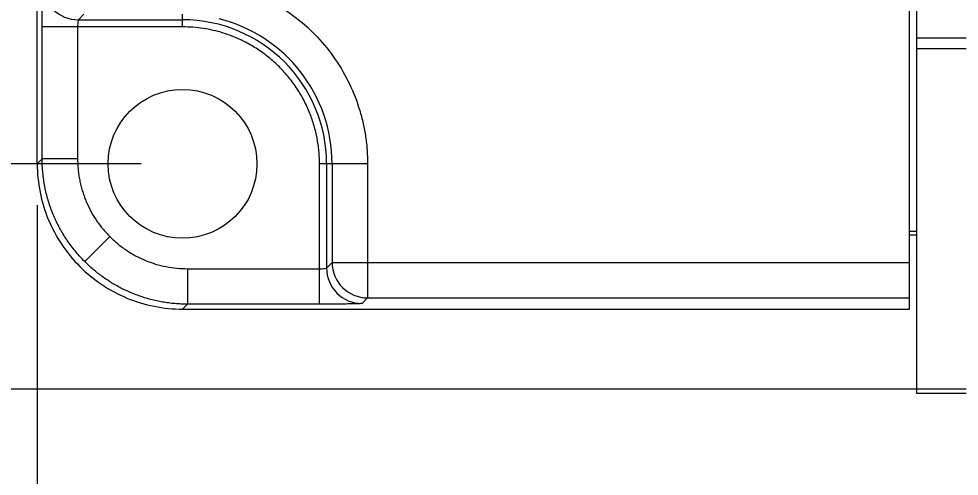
# Model space of a CAD drawing. Header units: inches. Extents: x 0.3 to 10.6, y 0.4 to 8.2.
# Drawn here: x 2.912 to 3.795, y 3.45 to 3.88 of the extents above; entities that cross this region are included whole.
import ezdxf

# ---------------------------------------------------------------- set-up
doc = ezdxf.new("R2010")
doc.units = ezdxf.units.IN
doc.header["$MEASUREMENT"] = 0
doc.layers.add('FORMAT', color=7, linetype='Continuous', lineweight=0)
doc.styles.add('SLDTEXTSTYLE0', font='TXT', dxfattribs={"width": 0.75})
doc.dimstyles.new('SLDDIMSTYLE0', dxfattribs={"dimtxt": 0.25, "dimasz": 0.236, "dimexe": 0, "dimexo": 0.0625, "dimgap": 0.0625, "dimtad": 1, "dimtoh": 1, "dimdec": 3, "dimlfac": 1.5, "dimzin": 12, "dimdsep": 46, "dimtxsty": 'SLDTEXTSTYLE0', "dimblk1": 'CLOSED', "dimblk2": 'CLOSED', "dimsah": 1, "dimcen": 0.09, "dimadec": 0, "dimazin": 0, "dimtfac": 1, "dimtofl": 0, "dimtmove": 0, "dimatfit": 3, "dimldrblk": 'CLOSED', "dimfxl": 1, "dimtolj": 1, "dimtzin": 12, "dimarcsym": 0})
doc.dimstyles.new('SLDDIMSTYLE1', dxfattribs={"dimtxt": 0.25, "dimasz": 0.236, "dimexe": 0, "dimexo": 0.0625, "dimgap": 0.0625, "dimtad": 1, "dimtoh": 1, "dimdec": 3, "dimlfac": 1.5, "dimzin": 4, "dimdsep": 46, "dimtxsty": 'SLDTEXTSTYLE0', "dimblk1": 'CLOSED', "dimblk2": 'CLOSED', "dimsah": 1, "dimcen": 0.09, "dimadec": 0, "dimazin": 0, "dimtfac": 1, "dimtofl": 0, "dimtmove": 0, "dimatfit": 3, "dimldrblk": 'CLOSED', "dimfxl": 1, "dimtolj": 1, "dimtzin": 12, "dimarcsym": 0})

# ---------------------------------------------------------------- blocks, each defined once
blk = doc.blocks.new('_Closed')
at = {"color": 0, "linetype": 'ByBlock', "lineweight": -2}
for p, q in [((-1, 0.166667), (0, 0)), ((-1, 0.166667), (-1, -0.166667)), ((0, 0), (-1, -0.166667)), ((0, 0), (-1, 0))]:
    blk.add_line(p, q, dxfattribs=at)
blk = doc.blocks.new('*D5')
at = {"layer": 'FORMAT'}
for p, q in [((3.02646, 6.48353), (2.49615, 6.48353)), ((2.53515, 6.48353), (2.53515, 3.74353)), ((3.02646, 3.74353), (2.49615, 3.74353))]:
    blk.add_line(p, q, dxfattribs=at)
for centre, start, end in [((2.33678, 5.4564), 63.43495, 116.56505), ((2.33678, 5.29373), 243.43495, 296.56505)]:
    blk.add_arc(centre, 0.44358, start, end, dxfattribs=at)
at = {"layer": 'FORMAT', "xscale": 0.236, "yscale": 0.236}
for p, rotation in [((2.53515, 6.48353, 0.03963), 90), ((2.53515, 3.74353, 0.03963), 270)]:
    blk.add_blockref('_Closed', p, dxfattribs=dict(at, rotation=rotation))
at = {"layer": 'FORMAT', "insert": (2.21582, 4.95948), "char_height": 0.25, "attachment_point": 1, "rotation": 90, "style": 'SLDTEXTSTYLE0'}
blk.add_mtext('4.110', dxfattribs=at)
blk = doc.blocks.new('*D6')
at = {"layer": 'FORMAT'}
for p, q in [((3.76306, 6.6969), (1.69962, 6.6969)), ((1.73862, 6.6969), (1.73862, 3.53162)), ((3.76306, 3.53162), (1.69962, 3.53162))]:
    blk.add_line(p, q, dxfattribs=at)
for centre, start, end in [((1.54025, 5.4564), 63.43495, 116.56505), ((1.54025, 5.29373), 243.43495, 296.56505)]:
    blk.add_arc(centre, 0.44358, start, end, dxfattribs=at)
at = {"layer": 'FORMAT', "xscale": 0.236, "yscale": 0.236}
for p, rotation in [((1.73862, 6.6969, 0.03963), 90.0000000001), ((1.73862, 3.53162, 0.03963), 270.0000000001)]:
    blk.add_blockref('_Closed', p, dxfattribs=dict(at, rotation=rotation))
at = {"layer": 'FORMAT', "insert": (1.41928, 4.95948), "char_height": 0.25, "attachment_point": 1, "rotation": 90, "style": 'SLDTEXTSTYLE0'}
blk.add_mtext('4.748', dxfattribs=at)
blk = doc.blocks.new('*D7')
at = {"layer": 'FORMAT'}
for p, q in [((2.92892, 3.70463), (2.92892, 2.85756)), ((7.98601, 3.70463), (7.98601, 2.85756)), ((7.98601, 2.89656), (2.92892, 2.89656))]:
    blk.add_line(p, q, dxfattribs=at)
for centre, start, end in [((5.46486, 3.09493), 153.43495, 206.56505), ((5.62753, 3.09493), 333.43495, 26.56505)]:
    blk.add_arc(centre, 0.44358, start, end, dxfattribs=at)
at = {"layer": 'FORMAT', "xscale": 0.236, "yscale": 0.236, "rotation": 180}
blk.add_blockref('_Closed', (2.92892, 2.89656, 0.03963), dxfattribs=at)
at = {"layer": 'FORMAT', "xscale": 0.236, "yscale": 0.236}
blk.add_blockref('_Closed', (7.98601, 2.89656, 0.03963), dxfattribs=at)
at = {"layer": 'FORMAT', "insert": (5.13061, 3.2159), "char_height": 0.25, "attachment_point": 1, "style": 'SLDTEXTSTYLE0'}
blk.add_mtext('7.586', dxfattribs=at)

msp = doc.modelspace()

# ---------------------------------------------------------------- linework, layer by layer
at = {"color": 7, "linetype": 'Continuous', "lineweight": 15}
for p, q in [((2.92892, 3.74363), (2.92892, 6.48343)), ((3.7488, 3.65081), (3.7488, 4.42794)), ((3.75539, 4.39383), (3.75539, 3.86166)), ((2.96755, 3.87895), (2.97276, 3.88416)), ((3.06546, 3.87895), (3.06546, 3.88416)), ((2.93353, 3.74824), (2.93353, 3.87229)), ((2.96686, 3.87229), (2.93353, 3.87229)), ((3.06546, 3.87229), (2.96686, 3.87229)), ((2.96686, 3.87229), (2.96686, 3.74824)), ((2.96755, 3.87895), (3.06546, 3.87895)), ((3.06546, 3.87229), (3.06546, 3.87895)), ((3.80206, 3.86166), (3.75539, 3.86166)), ((3.75539, 3.86166), (3.75539, 3.85205)), ((3.75539, 3.85205), (3.80206, 3.85205)), ((3.75539, 3.85205), (3.75539, 3.53162)), ((2.93353, 3.74824), (2.92892, 3.74363)), ((2.96686, 3.74824), (2.93353, 3.74824)), ((3.19422, 3.64493), (3.19422, 3.74353)), ((3.20088, 3.74353), (3.19422, 3.74353)), ((3.20609, 3.74353), (3.20088, 3.74353)), ((3.20088, 3.74353), (3.20088, 3.64561)), ((3.20609, 3.74353), (3.20609, 3.65081)), ((3.23941, 3.74353), (3.20609, 3.74353)), ((3.23941, 3.74353), (3.23941, 3.65081)), ((3.7488, 3.6802), (3.75539, 3.6802)), ((3.75539, 3.67992), (3.7488, 3.67992)), ((3.7488, 3.67686), (3.75539, 3.67686)), ((3.20088, 3.64561), (3.20609, 3.65081)), ((3.20609, 3.65081), (3.23941, 3.65081)), ((3.23941, 3.65081), (3.7488, 3.65081)), ((3.23941, 3.65081), (3.23941, 3.61749)), ((3.7488, 3.61749), (3.7488, 3.65081)), ((3.07018, 3.64493), (3.19422, 3.64493)), ((3.07018, 3.64493), (3.07018, 3.6116)), ((3.19422, 3.6116), (3.19422, 3.64493)), ((3.23941, 3.61749), (3.23421, 3.61228)), ((3.23941, 3.61749), (3.7488, 3.61749)), ((3.7488, 3.60698), (3.7488, 3.61749)), ((3.07018, 3.6116), (3.06556, 3.60698)), ((3.06556, 3.60698), (3.7488, 3.60698)), ((3.19422, 3.6116), (3.07018, 3.6116)), ((3.80206, 3.53162), (3.75539, 3.53162)), ((3.75539, 3.53162), (3.75539, 3.5279)), ((3.75539, 3.5279), (3.80206, 3.5279))]:
    msp.add_line(p, q, dxfattribs=at)
at = {"color": 7, "linetype": 'Continuous', "lineweight": 15, "flags": 128}
msp.add_lwpolyline([(2.99712, 3.67519), (2.99259, 3.67066), (2.98823, 3.6663), (2.98421, 3.66227), (2.98066, 3.65873), (2.97773, 3.65579), (2.97551, 3.65358), (2.97411, 3.65217), (2.97356, 3.65162)], dxfattribs=at)
at = {"color": 7, "linetype": 'Continuous', "lineweight": 15}
msp.add_circle((3.06546, 3.74353), 0.07, dxfattribs=at)
for centre, radius, start, end in [((2.96756, 3.91229), 0.03334, 180.02057, 269.9796), ((3.06546, 3.74353), 0.13542, 0, 90), ((3.06546, 3.74353), 0.14062, 0, 75.84113), ((3.23943, 3.65083), 0.03334, 180.02004, 269.97962), ((3.23422, 3.64562), 0.03334, 180.02105, 269.97929)]:
    msp.add_arc(centre, radius, start, end, dxfattribs=at)
for points, knots in [([(2.93353, 3.87229), (2.93353, 3.87329), (2.93353, 3.87528), (2.93354, 3.87825), (2.93355, 3.88117), (2.93356, 3.88405), (2.93359, 3.88847), (2.93364, 3.89419), (2.93373, 3.9005), (2.93384, 3.90571), (2.93395, 3.90903), (2.93405, 3.91097), (2.93413, 3.91202), (2.93419, 3.91219), (2.93422, 3.91228)], [0, 0, 0, 0, 0.048382, 0.096343, 0.144152, 0.192078, 0.240391, 0.370091, 0.500023, 0.62973, 0.759669, 0.839837, 0.919529, 1, 1, 1, 1]), ([(3.12853, 3.90565), (3.13051, 3.90485), (3.13447, 3.90326), (3.14027, 3.90062), (3.14597, 3.89778), (3.15155, 3.89474), (3.15701, 3.8915), (3.16236, 3.88805), (3.16759, 3.88439), (3.17809, 3.87648), (3.19287, 3.86301), (3.20959, 3.84212), (3.223, 3.81895), (3.23097, 3.79831), (3.23539, 3.78149), (3.2377, 3.76896), (3.23915, 3.75629), (3.23933, 3.74779), (3.23941, 3.74353)], [0, 0, 0, 0, 0.030698, 0.061271, 0.091759, 0.122203, 0.152646, 0.183128, 0.213689, 0.244373, 0.372162, 0.50002, 0.62781, 0.755667, 0.816878, 0.877783, 0.938714, 1, 1, 1, 1]), ([(2.96755, 3.87895), (2.96737, 3.87892), (2.96719, 3.87819), (2.96693, 3.87573), (2.96686, 3.87401), (2.96686, 3.87229)], [0, 0, 0, 0, 0.5, 0.5, 1, 1, 1, 1]), ([(3.19422, 3.74353), (3.19419, 3.74557), (3.19414, 3.74963), (3.1937, 3.7557), (3.19299, 3.76171), (3.192, 3.76767), (3.19073, 3.77357), (3.18918, 3.77942), (3.18734, 3.78522), (3.18443, 3.79309), (3.17999, 3.80286), (3.17337, 3.81418), (3.16558, 3.82486), (3.15667, 3.83473), (3.14679, 3.84365), (3.13612, 3.85143), (3.1248, 3.85805), (3.11393, 3.863), (3.10372, 3.86661), (3.09436, 3.86915), (3.08485, 3.87095), (3.07521, 3.87208), (3.06872, 3.87222), (3.06546, 3.87229)], [0, 0, 0, 0, 0.030248, 0.060292, 0.0902, 0.120037, 0.149873, 0.179773, 0.209807, 0.240039, 0.304315, 0.368659, 0.434303, 0.500017, 0.56566, 0.631374, 0.69565, 0.759994, 0.808238, 0.856085, 0.90381, 0.95169, 1, 1, 1, 1]), ([(2.97356, 3.65162), (2.97216, 3.65305), (2.96937, 3.65592), (2.9654, 3.66047), (2.96161, 3.6652), (2.958, 3.67014), (2.9546, 3.67526), (2.95141, 3.68057), (2.94845, 3.68606), (2.94573, 3.69171), (2.94325, 3.69751), (2.94103, 3.70347), (2.93907, 3.70956), (2.9374, 3.71577), (2.93601, 3.7221), (2.93491, 3.72853), (2.93412, 3.73504), (2.93363, 3.74162), (2.93356, 3.74603), (2.93353, 3.74824)], [0, 0, 0, 0, 0.055791, 0.11196, 0.168508, 0.225436, 0.282743, 0.340428, 0.398493, 0.456937, 0.51576, 0.574962, 0.634544, 0.694505, 0.754845, 0.815565, 0.876664, 0.938142, 1, 1, 1, 1]), ([(2.96686, 3.74824), (2.96688, 3.74654), (2.96693, 3.74314), (2.96731, 3.73807), (2.96793, 3.73304), (2.96879, 3.72807), (2.96989, 3.72315), (2.97125, 3.71827), (2.97285, 3.71345), (2.9753, 3.70711), (2.9789, 3.69944), (2.98412, 3.69075), (2.99013, 3.68257), (2.99478, 3.67766), (2.99712, 3.67519)], [0, 0, 0, 0, 0.063064, 0.125668, 0.187961, 0.250094, 0.312222, 0.374497, 0.437071, 0.500093, 0.625585, 0.74992, 0.874318, 1, 1, 1, 1]), ([(2.92892, 3.74363), (2.92892, 3.72574), (2.93247, 3.70786), (2.94616, 3.67481), (2.95629, 3.65965), (2.96894, 3.647)], [0, 0, 0, 0, 0.5, 0.5, 1, 1, 1, 1]), ([(2.99712, 3.67519), (2.99834, 3.674), (3.00078, 3.67163), (3.00464, 3.66831), (3.00862, 3.66519), (3.01275, 3.66229), (3.01701, 3.65959), (3.02141, 3.6571), (3.02596, 3.65482), (3.03217, 3.65207), (3.04014, 3.6492), (3.04997, 3.64674), (3.06001, 3.64521), (3.06678, 3.64502), (3.07018, 3.64493)], [0, 0, 0, 0, 0.063055, 0.125651, 0.187937, 0.250065, 0.312188, 0.374459, 0.437031, 0.500053, 0.625548, 0.74989, 0.874301, 1, 1, 1, 1]), ([(3.07018, 3.6116), (3.0682, 3.61162), (3.06425, 3.61167), (3.05835, 3.61207), (3.05251, 3.6127), (3.04673, 3.61359), (3.04102, 3.6147), (3.0354, 3.61606), (3.02988, 3.61764), (3.02445, 3.61944), (3.01914, 3.62145), (3.01394, 3.62367), (3.00887, 3.62608), (3.00393, 3.62869), (2.99913, 3.63148), (2.99448, 3.63444), (2.98997, 3.63757), (2.98562, 3.64086), (2.98143, 3.6443), (2.97739, 3.64787), (2.97483, 3.65037), (2.97356, 3.65162)], [0, 0, 0, 0, 0.055364, 0.110425, 0.165182, 0.219635, 0.273785, 0.327631, 0.381173, 0.434411, 0.487346, 0.539977, 0.592305, 0.644329, 0.696049, 0.747466, 0.79858, 0.84939, 0.899897, 0.9501, 1, 1, 1, 1]), ([(2.96894, 3.647), (2.98159, 3.63435), (2.99674, 3.62423), (3.02979, 3.61054), (3.04767, 3.60698), (3.06556, 3.60698)], [0, 0, 0, 0, 0.5, 0.5, 1, 1, 1, 1]), ([(3.19422, 3.64493), (3.19595, 3.64493), (3.19766, 3.645), (3.20012, 3.64525), (3.20085, 3.64543), (3.20088, 3.64561)], [0, 0, 0, 0, 0.5, 0.5, 1, 1, 1, 1]), ([(3.23421, 3.61228), (3.23417, 3.61227), (3.2341, 3.61223), (3.2337, 3.61218), (3.2331, 3.61213), (3.23228, 3.61208), (3.23066, 3.612), (3.22764, 3.6119), (3.22244, 3.6118), (3.21613, 3.61171), (3.20982, 3.61165), (3.2041, 3.61162), (3.1992, 3.6116), (3.19588, 3.6116), (3.19422, 3.6116)], [0, 0, 0, 0, 0.048389, 0.096357, 0.144173, 0.192106, 0.240425, 0.370136, 0.500071, 0.629775, 0.759703, 0.83986, 0.919541, 1, 1, 1, 1])]:
    msp.add_open_spline(points, degree=3, knots=knots, dxfattribs=at)

# ---------------------------------------------------------------- dimensions: what is measured, and where the dimension line sits
at = {"layer": 'FORMAT'}
for base, p1, p2, dimstyle, picture, middle in [((1.73862, 3.53162), (3.80206, 6.6969), (3.80206, 3.53162), 'SLDDIMSTYLE0', '*D6', (1.73862, 5.37506)), ((2.53515, 3.74353), (3.06546, 6.48353), (3.06546, 3.74353), 'SLDDIMSTYLE1', '*D5', (2.53515, 5.37506))]:
    dim = msp.add_linear_dim(base=base, p1=p1, p2=p2, angle=90, text='(<>)', dimstyle=dimstyle, dxfattribs=at)
    dim.commit()
    dim.dimension.update_dxf_attribs({"geometry": picture, "text_midpoint": middle, "dimtype": 160})
dim = msp.add_linear_dim(base=(2.92892, 2.89656), p1=(7.98601, 3.74363), p2=(2.92892, 3.74363), text='(<>)', dimstyle='SLDDIMSTYLE0', dxfattribs=at)
dim.commit()
dim.dimension.update_dxf_attribs({"geometry": '*D7', "text_midpoint": (5.5462, 2.89656), "dimtype": 160})

doc.saveas('drawing.dxf')
